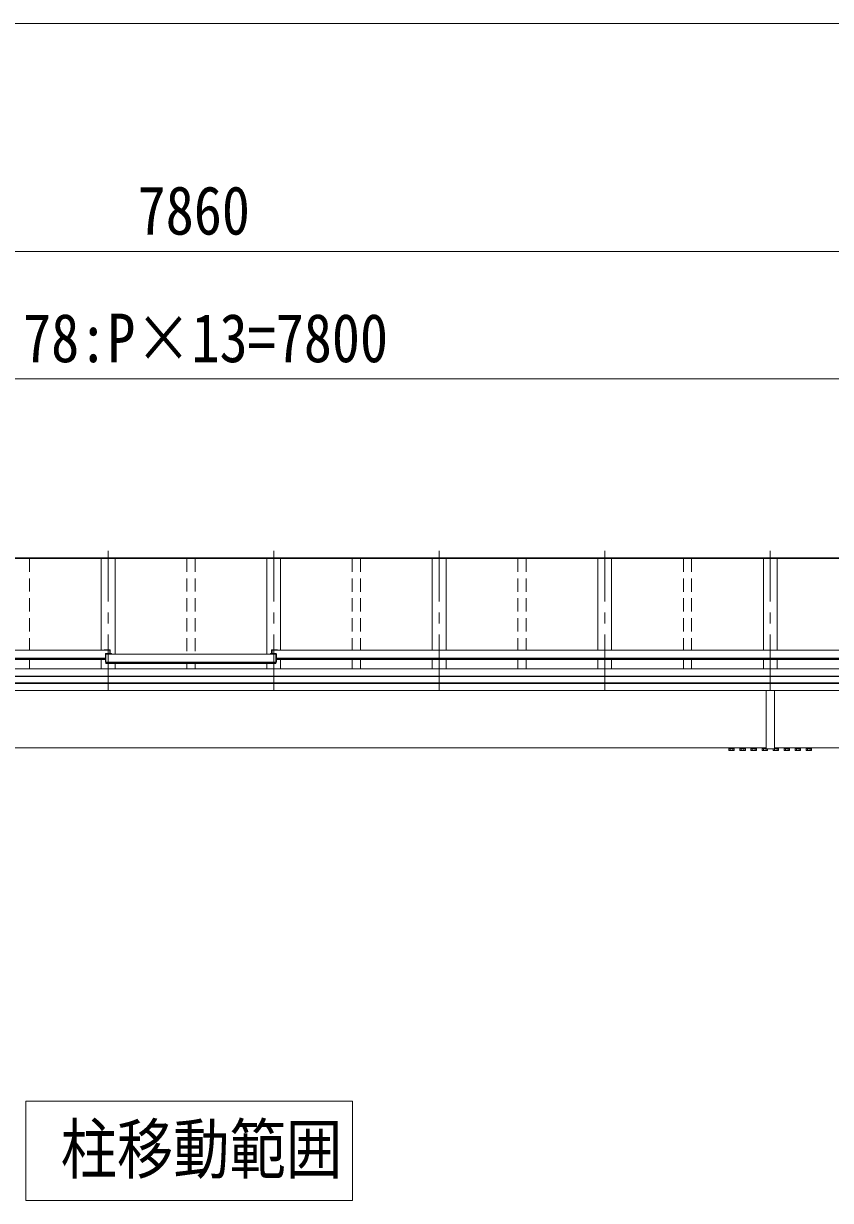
# Model space of a CAD drawing. Units: millimetres, scale not verified. Extents: x -11243 to 60313, y -7760 to 7760.
# Drawn here: x 4839 to 7764, y 3496 to 7760 of the extents above; entities that cross this region are included whole.
import ezdxf
from ezdxf.enums import TextEntityAlignment as Align

# ---------------------------------------------------------------- set-up
doc = ezdxf.new("R2010")
doc.units = ezdxf.units.MM
doc.header["$LTSCALE"] = 40
doc.linetypes.add('CHAIN1', pattern=[8, 5, -1, 1, -1])
doc.linetypes.add('DASHED1', pattern=[1.8, 1.2, -0.6])
for name, color, linetype, lineweight in [('0-1_本体', 5, 'CHAIN1', 9), ('0-3_ELV2', 7, 'Continuous', 9), ('0-6_OTH_LINE', 7, 'Continuous', 9), ('0-E_DET2', 7, 'Continuous', 18), ('F-0_240', 7, 'Continuous', 9)]:
    doc.layers.add(name, color=color, linetype=linetype, lineweight=lineweight)
doc.styles.add('ＭＳ ゴシック', font='')
doc.styles.get('ＭＳ ゴシック').set_extended_font_data('MS Gothic')

msp = doc.modelspace()

# ---------------------------------------------------------------- linework, layer by layer
at = {"layer": '0-1_本体'}
for p, q in [((5145.92, 5345.97), (5145.92, 5850.15)), ((5745.92, 5345.97), (5745.92, 5850.15)), ((6345.92, 5345.97), (6345.92, 5850.15)), ((6945.92, 5345.96), (6945.92, 5850.15)), ((7545.92, 5345.96), (7545.92, 5850.15))]:
    msp.add_line(p, q, dxfattribs=at)
at = {"layer": '0-3_ELV2', "color": 4}
for p, q in [((9345.92, 5822.53), (1545.92, 5822.53)), ((9345.92, 5821.63), (1545.92, 5821.63)), ((9342.92, 5824.8), (1548.92, 5824.8)), ((5120.92, 5821.71), (5120.92, 5489.27)), ((5170.92, 5821.71), (5170.92, 5475.15)), ((5720.92, 5821.71), (5720.92, 5475.15)), ((5770.92, 5821.71), (5770.92, 5489.27)), ((6320.92, 5821.71), (6320.92, 5489.27)), ((6370.92, 5821.71), (6370.92, 5489.27)), ((6920.92, 5821.71), (6920.92, 5489.27)), ((6970.92, 5821.71), (6970.92, 5489.27)), ((7520.92, 5821.71), (7520.92, 5489.27)), ((7570.92, 5821.71), (7570.92, 5489.27)), ((5151.72, 5489.27), (1535.62, 5489.27)), ((5135.92, 5460.23), (1535.62, 5460.23)), ((5135.92, 5458.49), (1535.62, 5458.49)), ((5131.72, 5491.42), (5151.72, 5491.42)), ((5131.72, 5491.42), (5131.72, 5489.26)), ((5131.72, 5489.89), (5151.72, 5489.89)), ((5135.92, 5475.3), (5135.92, 5445.84)), ((5157.92, 5477.3), (5137.92, 5477.3)), ((5137.92, 5441.26), (5137.92, 5475.77)), ((5157.92, 5475.77), (5137.92, 5475.77)), ((5753.92, 5475.15), (5137.92, 5475.15)), ((5151.72, 5477.31), (5151.72, 5489.89)), ((5153.72, 5489.42), (5153.72, 5477.31)), ((5157.92, 5477.3), (5157.92, 5475.14)), ((5733.92, 5477.3), (5753.92, 5477.3)), ((5733.92, 5477.3), (5733.92, 5475.14)), ((5733.92, 5475.77), (5753.92, 5475.77)), ((5738.12, 5489.42), (5738.12, 5477.31)), ((5760.12, 5491.42), (5740.12, 5491.42)), ((5740.12, 5477.31), (5740.12, 5489.89)), ((5760.12, 5489.89), (5740.12, 5489.89)), ((9356.22, 5489.27), (5740.12, 5489.27)), ((5753.92, 5441.26), (5753.92, 5475.77)), ((5755.92, 5475.3), (5755.92, 5445.84)), ((9356.22, 5460.23), (5755.92, 5460.23)), ((9356.22, 5458.49), (5755.92, 5458.49)), ((5760.12, 5491.42), (5760.12, 5489.26)), ((5135.92, 5455.38), (1535.62, 5455.38)), ((9342.92, 5421.71), (1548.92, 5421.71)), ((5120.92, 5455.38), (5120.92, 5421.71)), ((5137.92, 5445.84), (5135.92, 5445.84)), ((5753.92, 5446.12), (5137.92, 5446.12)), ((5753.92, 5444.37), (5137.92, 5444.37)), ((5753.92, 5441.26), (5137.92, 5441.26)), ((5170.92, 5441.26), (5170.92, 5421.71)), ((5720.92, 5441.26), (5720.92, 5421.71)), ((5753.92, 5445.84), (5755.92, 5445.84)), ((9356.22, 5455.38), (5755.92, 5455.38)), ((5770.92, 5455.38), (5770.92, 5421.71)), ((6320.92, 5455.38), (6320.92, 5421.71)), ((6370.92, 5455.38), (6370.92, 5421.71)), ((6920.92, 5455.38), (6920.92, 5421.71)), ((6970.92, 5455.38), (6970.92, 5421.71)), ((7520.92, 5455.38), (7520.92, 5421.71)), ((7545.92, 5421.71), (7545.92, 5344.11)), ((7570.92, 5455.38), (7570.92, 5421.71)), ((9342.92, 5395.19), (1548.92, 5395.19)), ((9342.92, 5394.3), (1548.92, 5394.3)), ((9342.92, 5371.08), (1548.92, 5371.08)), ((9342.92, 5369.15), (1548.92, 5369.15)), ((9342.92, 5344.11), (1548.92, 5344.11)), ((7530.92, 5344.11), (7530.92, 5277.75)), ((7530.92, 5277.75), (7531.04, 5277.4)), ((7531.04, 5265.4), (7530.92, 5265.05)), ((7530.92, 5265.05), (7530.92, 5176.75)), ((7531.04, 5277.4), (7531.04, 5265.4)), ((7560.79, 5265.4), (7560.92, 5265.05)), ((7530.92, 5176.75), (7531.04, 5176.4)), ((7531.04, 5164.4), (7530.92, 5164.05)), ((7530.92, 5164.05), (7530.92, 5147.25)), ((7531.04, 5176.4), (7531.04, 5164.4)), ((7560.79, 5164.4), (7560.92, 5164.05)), ((7560.92, 5164.05), (7560.92, 5147.25)), ((7531.04, 5136.4), (1644.15, 5136.4)), ((7385.85, 5136.2), (7385.85, 5136.4)), ((7531.04, 5136.2), (7385.85, 5136.2)), ((7396.04, 5132.8), (7396.04, 5126.56)), ((7396.04, 5132.8), (7415.67, 5132.8)), ((7397.35, 5125.8), (7396.04, 5126.56)), ((7397.35, 5125.8), (7414.35, 5125.8)), ((7400.95, 5132.8), (7400.95, 5126.56)), ((7410.76, 5132.8), (7410.76, 5126.56)), ((7414.35, 5125.8), (7415.67, 5126.56)), ((7415.67, 5132.8), (7415.67, 5126.56)), ((7436.04, 5132.8), (7436.04, 5126.56)), ((7436.04, 5132.8), (7455.67, 5132.8)), ((7437.35, 5125.8), (7436.04, 5126.56)), ((7437.35, 5125.8), (7454.35, 5125.8)), ((7440.95, 5132.8), (7440.95, 5126.56)), ((7450.76, 5132.8), (7450.76, 5126.56)), ((7454.35, 5125.8), (7455.67, 5126.56)), ((7455.67, 5132.8), (7455.67, 5126.56)), ((7476.04, 5132.8), (7476.04, 5126.56)), ((7476.04, 5132.8), (7495.67, 5132.8)), ((7477.35, 5125.8), (7476.04, 5126.56)), ((7477.35, 5125.8), (7494.35, 5125.8)), ((7480.95, 5132.8), (7480.95, 5126.56)), ((7490.76, 5132.8), (7490.76, 5126.56)), ((7494.35, 5125.8), (7495.67, 5126.56)), ((7495.67, 5132.8), (7495.67, 5126.56)), ((7516.04, 5132.8), (7516.04, 5126.56)), ((7516.04, 5132.8), (7530.93, 5132.8)), ((7517.35, 5125.8), (7516.04, 5126.56)), ((7517.35, 5125.8), (7534.35, 5125.8)), ((7520.95, 5132.8), (7520.95, 5126.56)), ((7530.76, 5132.8), (7530.76, 5126.56)), ((7531.04, 5146.9), (7530.92, 5147.25)), ((7531.04, 5134.9), (7530.92, 5134.55)), ((7530.92, 5132.9), (7530.92, 5134.55)), ((7531.04, 5146.9), (7531.04, 5134.9)), ((7560.41, 5132.4), (7531.42, 5132.4)), ((7534.35, 5125.8), (7535.67, 5126.56)), ((7535.67, 5132.4), (7535.67, 5126.56)), ((7556.04, 5132.4), (7556.04, 5126.56)), ((7557.35, 5125.8), (7556.04, 5126.56)), ((7574.35, 5125.8), (7557.35, 5125.8)), ((7560.79, 5146.9), (7560.92, 5147.25)), ((9247.68, 5136.4), (7560.79, 5136.4)), ((7560.79, 5136.2), (7705.85, 5136.2)), ((7575.67, 5132.8), (7560.91, 5132.8)), ((7560.92, 5132.9), (7560.92, 5134.55)), ((7560.95, 5132.8), (7560.95, 5126.56)), ((7570.76, 5132.8), (7570.76, 5126.56)), ((7574.35, 5125.8), (7575.67, 5126.56)), ((7575.67, 5132.8), (7575.67, 5126.56)), ((7596.04, 5132.8), (7596.04, 5126.56)), ((7615.67, 5132.8), (7596.04, 5132.8)), ((7597.35, 5125.8), (7596.04, 5126.56)), ((7614.35, 5125.8), (7597.35, 5125.8)), ((7600.95, 5132.8), (7600.95, 5126.56)), ((7610.76, 5132.8), (7610.76, 5126.56)), ((7614.35, 5125.8), (7615.67, 5126.56)), ((7615.67, 5132.8), (7615.67, 5126.56)), ((7636.04, 5132.8), (7636.04, 5126.56)), ((7655.67, 5132.8), (7636.04, 5132.8)), ((7637.35, 5125.8), (7636.04, 5126.56)), ((7654.35, 5125.8), (7637.35, 5125.8)), ((7640.95, 5132.8), (7640.95, 5126.56)), ((7650.76, 5132.8), (7650.76, 5126.56)), ((7654.35, 5125.8), (7655.67, 5126.56)), ((7655.67, 5132.8), (7655.67, 5126.56)), ((7676.04, 5132.8), (7676.04, 5126.56)), ((7695.67, 5132.8), (7676.04, 5132.8)), ((7677.35, 5125.8), (7676.04, 5126.56)), ((7694.35, 5125.8), (7677.35, 5125.8)), ((7680.95, 5132.8), (7680.95, 5126.56)), ((7690.76, 5132.8), (7690.76, 5126.56)), ((7694.35, 5125.8), (7695.67, 5126.56)), ((7695.67, 5132.8), (7695.67, 5126.56)), ((7705.85, 5136.4), (7705.85, 5136.2))]:
    msp.add_line(p, q, dxfattribs=at)
at = {"layer": '0-3_ELV2', "color": 4, "linetype": 'DASHED1'}
for p, q in [((4860.92, 5821.71), (4860.92, 5489.27)), ((5430.92, 5821.71), (5430.92, 5475.15)), ((5460.92, 5821.71), (5460.92, 5475.15)), ((6030.92, 5821.63), (6030.92, 5489.27)), ((6060.92, 5821.63), (6060.92, 5489.27)), ((6630.92, 5821.63), (6630.92, 5489.27)), ((6660.92, 5821.63), (6660.92, 5489.27)), ((7230.92, 5821.63), (7230.92, 5489.27)), ((7260.92, 5821.63), (7260.92, 5489.27)), ((4860.92, 5455.38), (4860.92, 5421.71)), ((5430.92, 5441.26), (5430.92, 5421.71)), ((5460.92, 5441.26), (5460.92, 5421.71)), ((6030.92, 5455.38), (6030.92, 5421.71)), ((6060.92, 5455.38), (6060.92, 5421.71)), ((6630.92, 5455.38), (6630.92, 5421.71)), ((6660.92, 5455.38), (6660.92, 5421.71)), ((7230.92, 5455.38), (7230.92, 5421.71)), ((7260.92, 5455.38), (7260.92, 5421.71))]:
    msp.add_line(p, q, dxfattribs=at)
at = {"layer": '0-3_ELV2', "color": 4}
for points in [[(7560.92, 5344.11), (7560.92, 5277.75), (7560.79, 5277.4), (7560.79, 5265.4)], [(7560.92, 5265.05), (7560.92, 5176.75), (7560.79, 5176.4), (7560.79, 5164.4)], [(7394.85, 5136.2), (7394.85, 5134.6), (7416.85, 5134.6), (7416.85, 5136.2)], [(7414.45, 5134.6), (7414.45, 5132.82), (7397.25, 5132.82), (7397.25, 5134.6)], [(7434.85, 5136.2), (7434.85, 5134.6), (7456.85, 5134.6), (7456.85, 5136.2)], [(7454.45, 5134.6), (7454.45, 5132.82), (7437.25, 5132.82), (7437.25, 5134.6)], [(7474.85, 5136.2), (7474.85, 5134.6), (7496.85, 5134.6), (7496.85, 5136.2)], [(7494.45, 5134.6), (7494.45, 5132.82), (7477.25, 5132.82), (7477.25, 5134.6)], [(7514.85, 5136.2), (7514.85, 5134.6), (7530.93, 5134.6)], [(7530.92, 5132.82), (7517.25, 5132.82), (7517.25, 5134.6)], [(7560.79, 5146.9), (7560.79, 5134.9), (7560.92, 5134.55)], [(7576.85, 5136.2), (7576.85, 5134.6), (7560.9, 5134.6)], [(7560.91, 5132.82), (7574.45, 5132.82), (7574.45, 5134.6)], [(7616.85, 5136.2), (7616.85, 5134.6), (7594.85, 5134.6), (7594.85, 5136.2)], [(7597.25, 5134.6), (7597.25, 5132.82), (7614.45, 5132.82), (7614.45, 5134.6)], [(7656.85, 5136.2), (7656.85, 5134.6), (7634.85, 5134.6), (7634.85, 5136.2)], [(7637.25, 5134.6), (7637.25, 5132.82), (7654.45, 5132.82), (7654.45, 5134.6)], [(7696.85, 5136.2), (7696.85, 5134.6), (7674.85, 5134.6), (7674.85, 5136.2)], [(7677.25, 5134.6), (7677.25, 5132.82), (7694.45, 5132.82), (7694.45, 5134.6)]]:
    msp.add_lwpolyline(points, dxfattribs=at)
for centre, radius, start, end in [((5137.92, 5475.3), 2, 90, 180), ((5151.72, 5489.42), 2, 0, 90), ((5740.12, 5489.42), 2, 90, 180), ((5753.92, 5475.3), 2, 0, 90), ((7398.49, 5130.14), 4.34, 235.61575, 304.38425), ((7405.85, 5142.04), 16.24, 252.41205, 287.58795), ((7413.22, 5130.14), 4.34, 235.61575, 304.38425), ((7438.49, 5130.14), 4.34, 235.61575, 304.38425), ((7445.85, 5142.04), 16.24, 252.41205, 287.58795), ((7453.22, 5130.14), 4.34, 235.61575, 304.38425), ((7478.49, 5130.14), 4.34, 235.61575, 304.38425), ((7485.85, 5142.04), 16.24, 252.41205, 287.58795), ((7493.22, 5130.14), 4.34, 235.61575, 304.38425), ((7518.49, 5130.14), 4.34, 235.61575, 304.38425), ((7525.85, 5142.04), 16.24, 252.41205, 287.58795), ((7533.22, 5130.14), 4.34, 235.61575, 304.38425), ((7558.49, 5130.14), 4.34, 235.61575, 304.38425), ((7565.85, 5142.04), 16.24, 252.41205, 287.58795), ((7573.22, 5130.14), 4.34, 235.61575, 304.38425), ((7598.49, 5130.14), 4.34, 235.61575, 304.38425), ((7605.85, 5142.04), 16.24, 252.41205, 287.58795), ((7613.22, 5130.14), 4.34, 235.61575, 304.38425), ((7638.49, 5130.14), 4.34, 235.61575, 304.38425), ((7645.85, 5142.04), 16.24, 252.41205, 287.58795), ((7653.22, 5130.14), 4.34, 235.61575, 304.38425), ((7678.49, 5130.14), 4.34, 235.61575, 304.38425), ((7685.85, 5142.04), 16.24, 252.41205, 287.58795), ((7693.22, 5130.14), 4.34, 235.61575, 304.38425)]:
    msp.add_arc(centre, radius, start, end, dxfattribs=at)
for centre, major_axis, start_param, end_param in [((7531.42, 5132.9), (-0.501, 0), 6.2831853, 7.8539816), ((7560.41, 5132.9), (0.501, 0), 4.712389, 6.2831853)]:
    msp.add_ellipse(centre, major_axis=major_axis, ratio=0.998135, start_param=start_param, end_param=end_param, dxfattribs=at)
at = {"layer": '0-6_OTH_LINE'}
for p, q in [((4847.18, 3496.03), (4847.18, 3856.03)), ((4847.18, 3856.03), (6032.13, 3856.03)), ((6032.13, 3856.03), (6032.13, 3496.03)), ((6032.13, 3496.03), (4847.18, 3496.03))]:
    msp.add_line(p, q, dxfattribs=at)
at = {"layer": '0-E_DET2', "color": 6, "lineweight": 9}
for p, q in [((1515.92, 6934.53), (9375.92, 6934.53)), ((1545.92, 6472.23), (9345.92, 6472.23))]:
    msp.add_line(p, q, dxfattribs=at)
at = {"layer": 'F-0_240', "color": 5}
msp.add_line((-11242.74, 7760), (10677.26, 7760), dxfattribs=at)

# ---------------------------------------------------------------- texts
at = {"layer": '0-6_OTH_LINE', "style": 'ＭＳ ゴシック', "width": 0.85}
msp.add_text('柱移動範囲', height=176, dxfattribs=at).set_placement((4973.68, 3541.28), align=Align.BOTTOM_LEFT)
at = {"layer": '0-E_DET2', "style": 'ＭＳ ゴシック', "width": 0.85}
for s, p in [('7860', (5252.7, 6942.53)), (' 78:P×13=7800', (4735.61, 6480.23))]:
    msp.add_text(s, height=176, dxfattribs=at).set_placement(p, align=Align.BOTTOM_LEFT)

doc.saveas('drawing.dxf')
